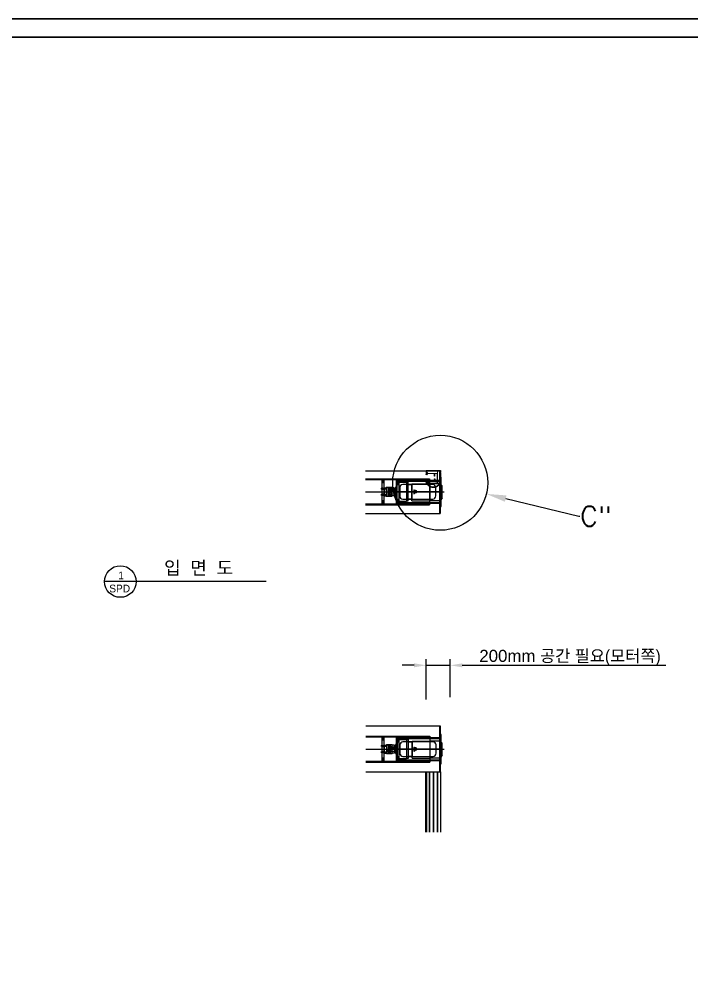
# Model space of a CAD drawing. Header units: millimetres. Extents: x 150937 to 394412, y 327166 to 584759.
# Drawn here: x 228268 to 233849, y 386253 to 394115 of the extents above; entities that cross this region are included whole.
import ezdxf
from ezdxf import colors
from ezdxf.entities.mleader import LeaderData, LeaderLine
from ezdxf.enums import TextEntityAlignment as Align
from ezdxf.math import Vec2, Vec3

# ---------------------------------------------------------------- set-up
doc = ezdxf.new("R2010")
doc.units = ezdxf.units.MM
doc.linetypes.add('CENTER', pattern=[50.8, 31.75, -6.35, 6.35, -6.35])
doc.linetypes.add('CENTER2', pattern=[28.575, 19.05, -3.175, 3.175, -3.175])
for name, color, linetype in [('1', 2, 'CENTER2'), ('3', 3, 'Continuous'), ('CEN', 1, 'CENTER')]:
    doc.layers.add(name, color=color, linetype=linetype)
doc.layers.add('4윤곽선', color=5, linetype='Continuous', lineweight=70)
doc.layers.add('지시선문자', color=40, linetype='Continuous', lineweight=20)
doc.layers.add('LINE', color=7, linetype='Continuous', lineweight=20, plot=False)
doc.styles.add('ROMANS', font='romans.shx')
doc.styles.get("Standard").update_dxf_attribs({"font": 'arial.ttf'})
doc.styles.add('굴림', font='')
doc.styles.get('굴림').set_extended_font_data('Gulim')
doc.dimstyles.new('ISO-25', dxfattribs={"dimtxt": 2.5, "dimasz": 2.5, "dimexe": 1.25, "dimexo": 0.625, "dimtad": 1, "dimtxsty": 'Standard', "dimcen": 2.5, "dimadec": 0, "dimazin": 0, "dimtfac": 1, "dimtmove": 0, "dimatfit": 3, "dimfxl": 0, "dimarcsym": 0})

# ---------------------------------------------------------------- blocks, each defined once
blk = doc.blocks.new('BM6')
for p, q in [((7.5, 40.2), (20, 40.2)), ((7.5, 40.2), (7.5, 38.6)), ((7.5, 38.6), (20, 38.6)), ((8, 43.4), (8, 40.2)), ((9.3, 44.2), (18.1, 44.2)), ((10.7, 43.4), (10.7, 40.2)), ((10.7, 38.6), (10.7, 10.2)), ((10.7, 33.6), (16.7, 33.6)), ((10.7, 10.2), (16.7, 10.2)), ((11.7, 9.2), (10.7, 10.2)), ((11.7, 9.2), (15.7, 9.2)), ((15.7, 9.2), (16.7, 10.2)), ((16.7, 43.4), (16.7, 40.2)), ((16.7, 38.6), (16.7, 10.2)), ((19.5, 43.4), (19.5, 40.2)), ((20, 40.2), (20, 38.6))]:
    blk.add_line(p, q)
for centre, radius, start, end in [((9.3, 42.6), 1.59, 30, 150), ((13.7, 38.1), 6.07, 60.35636, 119.64364), ((18.1, 42.6), 1.59, 30, 150)]:
    blk.add_arc(centre, radius, start, end)
at = {"layer": '1'}
for p, q in [((11.3, 33.6), (10.7, 34.5)), ((11.3, 33.6), (11.3, 9.6)), ((16.2, 33.6), (16.7, 34.5)), ((16.2, 33.6), (16.2, 9.6))]:
    blk.add_line(p, q, dxfattribs=at)
at = {"layer": 'CEN'}
blk.add_line((13.7, 46.8), (13.7, 8.4), dxfattribs=at)
blk = doc.blocks.new('motorcase_c2')
for p, q in [((-481.7, -101), (-481.7, 101)), ((-481.7, 101), (-465.7, 101)), ((-477.7, 81), (-477.7, 101)), ((-473.7, 78.4), (-477.7, 81)), ((-469.7, 81), (-477.7, 81)), ((-473.7, 105.6), (-473.7, 70.5)), ((-469.7, 81), (-473.7, 78.4)), ((-469.7, 81), (-469.7, 101)), ((-465.7, -101), (-465.7, 101)), ((-365, 95), (-365, -95)), ((0, 95), (-365, 95)), ((-365, 95), (0, 95)), ((-359, 89), (-359, -89)), ((-359, 89), (0, 89)), ((-359, 80), (-359, -80)), ((-343, 80), (-359, 80)), ((-343, 80), (-343, -80)), ((0, 122.5), (0, -122.5)), ((8, 122.5), (0, 122.5)), ((8, -122.5), (8, 122.5)), ((-465.7, 19), (-481.7, 19)), ((-465.7, 33), (-446.4, 33)), ((-465.7, 33), (-465.7, -33)), ((-465.7, 0), (-373.7, 0)), ((-446.4, 39), (-446.4, -39)), ((-446.4, 39), (-433.7, 39)), ((-445.4, 0), (33.3, 0)), ((-433.7, 39), (-433.7, 24.9)), ((-433.7, 39), (-431.9, 39)), ((-433.7, 24.9), (-413.8, 24.9)), ((-433.7, 5.2), (-433.7, -30.7)), ((-433.7, 5.2), (-413.8, 5.2)), ((-433, 19), (-433, -16)), ((-433, 19), (-388, 19)), ((-433, 16), (-377.8, 16)), ((-433, 11), (-383, 11)), ((-433, 5), (-411, 5)), ((-433, 4), (-401, 4)), ((-431.9, 30.8), (-431.9, 39)), ((-431.9, 39), (-399.3, 39)), ((-412, 30.8), (-431.9, 30.8)), ((-302.9, 0), (-423.1, 0)), ((-413.8, 24.9), (-413.8, 5.2)), ((-412, -5.2), (-412, 30.8)), ((-411, 5), (-411, 0)), ((-411, 0), (-411, -5)), ((-401, 4), (-401, 0)), ((-401, 4), (-398.7, 0)), ((-401, -4), (-398.7, 0)), ((-401, 0), (-401, -4)), ((-399.3, -39), (-399.3, 39)), ((-380, 33), (-399.3, 33)), ((-380, 33), (-399.3, 33)), ((-388, 19), (-388, 16)), ((-388, 16), (-388, 11)), ((-383, 16), (-383, 11)), ((-380, 33), (-380, -33)), ((-380, 33), (-380, -33)), ((-380, 0), (-380, 32.1)), ((-375, 0), (-380, 0)), ((-375, 19), (-375, -19)), ((-375, 19), (-371, 19)), ((-375, 17.9), (-375, 16.4)), ((-363, 50), (-371, 34.4)), ((-371, 34.4), (-371, -34.4)), ((-371, 19), (-371, -19)), ((-5, 0), (-365, 0)), ((-363.1, 67.2), (-340, 67.2)), ((-363, 55), (-363, -55)), ((-363, 55), (-359, 55)), ((-359, 72.7), (-343, 72.7)), ((-359, 61.7), (-343, 61.7)), ((-343, 78.5), (-280, 78.5)), ((-335, 35), (-335, -35)), ((-185, 60), (-310, 60)), ((-280, 78.5), (-280, -78.5)), ((-280, 78.5), (-280, -78.5)), ((-280, 78.5), (-266.8, 78.5)), ((-266.8, 78.5), (-266.8, -78.5)), ((-266.8, 61.2), (-234, 60)), ((-234.2, 60), (-234, 60)), ((-83, 64), (-234, 64)), ((-234, -76), (-234, 64)), ((-234, 60), (-234, -60)), ((-218.2, 17), (-218.2, -17)), ((-218.2, 17), (-215, 17)), ((-215, 17), (-215, -17)), ((-204, 10), (-215, 10)), ((-60, 60), (-185, 60)), ((-83, -76), (-83, 66)), ((2, 66), (-83, 66)), ((-35, -35), (-35, 35)), ((2, -74), (2, 66)), ((16, 50), (2, 66)), ((16, -50), (16, 50)), ((-465.7, -19), (-481.7, -19)), ((-477.7, -81), (-473.7, -78.4)), ((-473.7, -105.6), (-473.7, -70.4)), ((-473.7, -78.4), (-469.7, -81)), ((-465.7, -33), (-446.4, -33)), ((-465.7, -33), (-446.4, -33)), ((-413.8, -39), (-446.4, -39)), ((-433.7, -30.7), (-413.8, -30.7)), ((-433, -4), (-401, -4)), ((-433, -5), (-411, -5)), ((-433, -16), (-377.8, -16)), ((-431.9, -24.8), (-431.9, -5.2)), ((-412, -5.2), (-431.9, -5.2)), ((-412, -24.8), (-431.9, -24.8)), ((-413.8, -30.7), (-413.8, -39)), ((-412, -39), (-412, -24.8)), ((-399.3, -39), (-412, -39)), ((-380, -33), (-399.3, -33)), ((-371, -19), (-375, -19)), ((-371, -34.4), (-363, -50)), ((-359, -55), (-363, -55)), ((-362.3, -67.1), (-340.3, -67.1)), ((-359, -61.6), (-343, -61.6)), ((-359, -72.6), (-343, -72.6)), ((-343, -78.5), (-280, -78.5)), ((-310, -60), (-60, -60)), ((-266.8, -78.5), (-280, -78.5)), ((-234, -60), (-266.8, -61.1)), ((-234, -60), (-234.2, -60)), ((-234, -76), (-83, -76)), ((-218.2, -17), (-215, -17)), ((-204, -10), (-215, -10)), ((2, -74), (-83, -74)), ((16, -50), (2, -74)), ((-465.7, -101), (-481.7, -101)), ((-477.7, -81), (-469.7, -81)), ((-477.7, -81), (-477.7, -100.9)), ((-469.7, -81), (-469.7, -100.9)), ((-365, -95), (0, -95)), ((-359, -80), (-343, -80)), ((-359, -89), (0, -89)), ((0, -122.5), (8, -122.5))]:
    blk.add_line(p, q)
for centre, radius, start, end in [((-377, 17.9), 2, 247.668, 270), ((-377, 17.9), 2, 270, 0), ((-310, 35), 25, 90, 180), ((-204, 0), 10, 270, 90), ((-60, 35), 25, 0, 90), ((-377, -17.8), 2, 90, 112.332), ((-377, -17.8), 2, 0, 90), ((-310, -35), 25, 180, 270), ((-318.6, -56.2), 0.2, 90, 180), ((-60, -35), 25, 270, 0)]:
    blk.add_arc(centre, radius, start, end)
blk.add_point((-433, 0))
at = {"rotation": 90}
blk.add_blockref('BM6', (-443.1, 12.8), dxfattribs=at)
at = {"xscale": -1, "rotation": 90}
blk.add_blockref('BM6', (-443.1, -12.7), dxfattribs=at)
blk = doc.blocks.new('c2drumright')
for p, q in [((-501.7, 382.9), (117.1, 382.9)), ((112.1, 382.9), (112.1, 0)), ((117.1, 382.9), (117.1, 0)), ((-501.7, 297), (30.1, 297)), ((-501.7, 290), (30.1, 290)), ((30.1, 297), (30.1, 81)), ((112.1, 297), (117.1, 297)), ((112.1, 290), (117.1, 290)), ((-501.7, 189), (117.1, 189)), ((-501.7, 189), (117.1, 189)), ((-501.7, 88), (30.1, 88)), ((-501.7, 81), (30.1, 81)), ((112.1, 88), (117.1, 88)), ((112.1, 81), (117.1, 81)), ((-501.7, 0), (117.1, 0)), ((117.1, 0), (120.1, 0)), ((0, 0), (0, -500)), ((120, 0), (120, -500)), ((120.1, 0), (120.1, -500))]:
    blk.add_line(p, q)
at = {"color": 7, "linetype": 'Continuous', "lineweight": 25}
for p, q in [((-1.7, -500), (-1.7, 0)), ((-1.7, -500), (-1.7, 0)), ((3.5, -500), (3.5, 0)), ((3.8, 0), (3.8, -500)), ((24.9, 0), (24.9, -500)), ((25.8, 0), (25.8, -500)), ((27, 0), (27, -500)), ((28.3, 0), (28.3, -500)), ((28.3, 0), (28.3, -500)), ((28.8, 0), (28.8, -500)), ((57.7, 0), (57.7, -500)), ((58.5, 0), (58.5, -500)), ((59.2, 0), (59.2, -500)), ((60.8, 0), (60.8, -500)), ((61.5, 0), (61.5, -500)), ((62.3, 0), (62.3, -500)), ((91.4, 0), (91.4, -500)), ((91.9, 0), (91.9, -500)), ((91.9, 0), (91.9, -500)), ((93.3, 0), (93.3, -500)), ((94.5, 0), (94.5, -500)), ((95.3, 0), (95.3, -500)), ((120.1, 0), (120.1, -500))]:
    blk.add_line(p, q, dxfattribs=at)
blk.add_blockref('motorcase_c2', (117.1, 188.9))
blk = doc.blocks.new('eeee')
for p, q in [((8549.5, 2800.8), (8548.7, 2801.9)), ((8614.7, 2769), (8614.7, 2788.5)), ((8617.7, 2769), (8617.7, 2788.5)), ((8614.7, 2744), (8614.7, 2725)), ((8617.7, 2744), (8617.7, 2725))]:
    blk.add_line(p, q)
for centre, radius, start, end in [((8602.9, 2777.2), 60, 155.68243, 175.50169), ((8604.7, 2777), 60, 156.89231, 165.89513), ((8547, 2791.5), 0.5, 165.89513, 270), ((8548.5, 2801.8), 0.3, 34.84521, 155.68243), ((8549.3, 2800.6), 0.3, 336.89231, 34.84521), ((8615.2, 2769), 0.5, 180, 270), ((8617.2, 2769), 0.5, 270, 0), ((8614.2, 2725), 0.5, 270, 0), ((8615.2, 2744), 0.5, 90, 180), ((8617.2, 2744), 0.5, 0, 90), ((8618.2, 2725), 0.5, 180, 270)]:
    blk.add_arc(centre, radius, start, end)
at = {"layer": 'LINE'}
for p, q in [((8545.7, 2780.9), (8543.5, 2781.3)), ((8545.9, 2788.4), (8544.8, 2783.1)), ((8545.2, 2782.5), (8546, 2782.3)), ((8552.4, 2787.6), (8546.5, 2788.8)), ((8547, 2791), (8553.2, 2791)), ((8552.3, 2779.5), (8550.1, 2780)), ((8550.4, 2781.4), (8551.1, 2781.3)), ((8551.7, 2781.7), (8552.8, 2787)), ((8554.7, 2788.1), (8552.9, 2779.9)), ((8553.3, 2791), (8613.3, 2791)), ((8613.3, 2788.5), (8555.2, 2788.5)), ((8624.7, 2791), (8613.3, 2791)), ((8613.3, 2788.5), (8614.7, 2788.5)), ((8617.2, 2768.5), (8615.2, 2768.5)), ((8617.7, 2788.5), (8631.5, 2788.5)), ((8630.7, 2791), (8624.7, 2791)), ((8638.9, 2796.9), (8631, 2791.1)), ((8631.8, 2788.6), (8636.4, 2792)), ((8637.2, 2791.6), (8637.2, 2727.5)), ((8639.2, 2756.7), (8639.7, 2757.2)), ((8639.7, 2756.2), (8639.2, 2756.7)), ((8639.7, 2757.2), (8639.7, 2796.5)), ((8639.7, 2711.5), (8639.7, 2756.2)), ((8543.1, 2731.1), (8544.7, 2722)), ((8545.7, 2732.1), (8543.5, 2731.7)), ((8544.7, 2717.7), (8544.7, 2722)), ((8545.9, 2724.5), (8544.8, 2729.9)), ((8545.2, 2730.5), (8546, 2730.6)), ((8552.2, 2717.2), (8545.2, 2717.2)), ((8552.4, 2725.3), (8546.5, 2724.1)), ((8546.7, 2721.5), (8546.7, 2719.7)), ((8547.2, 2722), (8553.3, 2722)), ((8547.2, 2719.2), (8552.2, 2719.2)), ((8552.3, 2733.5), (8550.1, 2733)), ((8550.4, 2731.5), (8551.1, 2731.7)), ((8551.7, 2731.3), (8552.8, 2725.9)), ((8554.7, 2724.9), (8552.9, 2733.1)), ((8553.3, 2722), (8613.3, 2722)), ((8613.3, 2724.5), (8555.2, 2724.5)), ((8614.2, 2724.5), (8613.3, 2724.5)), ((8613.3, 2722), (8635.7, 2722)), ((8617.2, 2744.5), (8615.2, 2744.5)), ((8634.2, 2724.5), (8618.2, 2724.5)), ((8637.7, 2720), (8637.7, 2700.5)), ((8638.2, 2700), (8656.2, 2700)), ((8639.2, 2711), (8639.7, 2711.5)), ((8639.7, 2710.5), (8639.2, 2711)), ((8639.7, 2706.7), (8639.7, 2710.5)), ((8639.7, 2704), (8639.7, 2706.7)), ((8648.2, 2702), (8641.7, 2702)), ((8648.7, 2701.5), (8648.2, 2702)), ((8649.2, 2702), (8648.7, 2701.5)), ((8656.2, 2702), (8649.2, 2702)), ((8656.7, 2700.5), (8656.7, 2701.5))]:
    blk.add_line(p, q, dxfattribs=at)
for centre, radius, start, end in [((8543.6, 2781.8), 0.5, 168.46195, 258.46195), ((8545.3, 2783), 0.5, 168.46195, 258.46195), ((8545.8, 2781.6), 0.75, 258.46195, 78.46195), ((8546.4, 2788.3), 0.5, 78.56999, 168.56999), ((8550.2, 2780.7), 0.75, 78.46195, 258.46195), ((8551.2, 2781.8), 0.5, 258.46195, 348.46195), ((8552.4, 2780), 0.5, 258.46195, 348.46195), ((8552.3, 2787.2), 0.5, 348.56999, 78.56999), ((8555.2, 2788), 0.5, 90, 180), ((8630.7, 2791.5), 0.5, 270, 306.40877), ((8631.5, 2789), 0.5, 270, 306.40877), ((8636.7, 2791.6), 0.5, 0, 126.40877), ((8639.2, 2796.5), 0.5, 0, 126.40877), ((8543.6, 2731.2), 0.5, 101.53805, 191.53805), ((8545.2, 2717.7), 0.5, 180, 270), ((8545.3, 2730), 0.5, 101.53805, 191.53805), ((8545.8, 2731.4), 0.75, 281.53805, 101.53805), ((8546.4, 2724.6), 0.5, 191.43001, 281.43001), ((8547.2, 2721.5), 0.5, 90, 180), ((8547.2, 2719.7), 0.5, 180, 270), ((8550.2, 2732.3), 0.75, 101.53805, 281.53805), ((8551.2, 2731.2), 0.5, 11.53805, 101.53805), ((8552.2, 2718.2), 1, 270, 90), ((8552.4, 2733), 0.5, 11.53805, 101.53805), ((8552.3, 2725.8), 0.5, 281.43001, 11.43001), ((8555.2, 2725), 0.5, 180, 270), ((8634.2, 2727.5), 3, 270, 0), ((8635.7, 2720), 2, 0, 90), ((8638.2, 2700.5), 0.5, 180, 270), ((8641.7, 2704), 2, 180, 270), ((8656.2, 2701.5), 0.5, 0, 90), ((8656.2, 2700.5), 0.5, 270, 0)]:
    blk.add_arc(centre, radius, start, end, dxfattribs=at)
blk = doc.blocks.new('dddd')
for p, q in [((8310.4, 2904.3), (8310.4, 2911.7)), ((8312.4, 2917.9), (8312.4, 2916.5)), ((8313.4, 2897), (8313.4, 2911.2)), ((8321.9, 2918.4), (8321.9, 2911.2)), ((8423.4, 2981.2), (8423.4, 2969.8)), ((8423.9, 2981.7), (8424.1, 2981.7)), ((8423.9, 2969.3), (8428.4, 2969.3)), ((8424.6, 2971), (8424.6, 2981.2)), ((8425.1, 2970.5), (8429.9, 2970.5)), ((8427.4, 2958.9), (8428.9, 2964.3)), ((8428.9, 2968.8), (8428.9, 2964.3)), ((8429.9, 2910.9), (8429.9, 2908.6)), ((8430.4, 2948.2), (8430.4, 2970)), ((8430.4, 2920), (8430.4, 2942.2)), ((8430.4, 2920), (8430.4, 2942.2)), ((8430.4, 2911.4), (8430.4, 2919)), ((8430.4, 2894), (8430.4, 2905.4))]:
    blk.add_line(p, q)
for centre, start, end in [((8423.9, 2981.2), 90, 180), ((8423.9, 2969.8), 180, 270), ((8424.1, 2981.2), 0, 90), ((8425.1, 2971), 180, 270), ((8428.4, 2968.8), 0, 90), ((8429.9, 2970), 0, 90)]:
    blk.add_arc(centre, 0.5, start, end)
at = {"layer": 'LINE'}
for p, q in [((8310.4, 2911.7), (8310.4, 2912.9)), ((8310.9, 2913.4), (8319.4, 2913.4)), ((8312.9, 2918.4), (8321.9, 2918.4)), ((8319.4, 2916), (8312.9, 2916)), ((8321.9, 2911.2), (8313.4, 2911.2)), ((8319.9, 2913.9), (8319.9, 2915.5)), ((8427.4, 2958.9), (8427.4, 2899.8)), ((8429.9, 2947.7), (8430.4, 2948.2)), ((8429.9, 2942.7), (8429.9, 2947.7)), ((8430.4, 2942.2), (8429.9, 2942.7)), ((8429.9, 2919.5), (8430.4, 2920)), ((8430.4, 2919), (8429.9, 2919.5)), ((8429.9, 2910.9), (8430.4, 2911.4)), ((8310.4, 2904.3), (8310.9, 2903.8)), ((8310.9, 2903.8), (8310.4, 2903.3)), ((8310.4, 2903.3), (8310.4, 2894)), ((8310.9, 2893.5), (8429.9, 2893.5)), ((8427.2, 2896.5), (8313.9, 2896.5)), ((8427.4, 2899.8), (8427.4, 2896.7)), ((8429.9, 2905.9), (8429.9, 2908.6)), ((8430.4, 2905.4), (8429.9, 2905.9))]:
    blk.add_line(p, q, dxfattribs=at)
for centre, radius, start, end in [((8310.9, 2912.9), 0.5, 90, 180), ((8312.9, 2917.9), 0.5, 90, 180), ((8312.9, 2916.5), 0.5, 180, 270), ((8319.4, 2915.5), 0.5, 0, 90), ((8319.4, 2913.9), 0.5, 270, 0), ((8310.9, 2894), 0.5, 180, 270), ((8313.9, 2897), 0.5, 180, 270), ((8427.2, 2896.7), 0.2, 270, 0), ((8429.9, 2894), 0.5, 270, 0)]:
    blk.add_arc(centre, radius, start, end, dxfattribs=at)
blk = doc.blocks.new('wewwww')
for p, q in [((8430.4, 3632.5), (8429.7, 3632.1)), ((8430.4, 3632.5), (8431.1, 3633)), ((8462.7, 3641.9), (8461.9, 3641.9)), ((8462.7, 3641.9), (8463.5, 3641.9)), ((8495.3, 3632.3), (8494.7, 3632.8)), ((8495.3, 3632.3), (8496, 3631.9)), ((8405.3, 3595.7), (8422.9, 3595.7)), ((8407.8, 3605.5), (8406.5, 3607.3)), ((8407.8, 3605.5), (8406.5, 3607.3)), ((8409.1, 3605.5), (8407.8, 3607.3)), ((8424.7, 3596.8), (8422.9, 3595.7)), ((8424.7, 3598), (8423, 3596.9)), ((8483.2, 3595.7), (8482.4, 3596.7)), ((8483.6, 3597.1), (8483, 3597.9)), ((8483.2, 3595.7), (8488.7, 3595.7)), ((8516.9, 3589.4), (8516.9, 3582.2)), ((8521.6, 3589.9), (8517.4, 3589.9)), ((8517.4, 3581.7), (8517.4, 3581.7)), ((8517.9, 3588.2), (8517.9, 3582.2)), ((8522.4, 3588.7), (8518.4, 3588.7)), ((8521.6, 3595.7), (8521.6, 3589.9)), ((8522.9, 3595.7), (8522.9, 3589.2))]:
    blk.add_line(p, q)
for centre, radius, start, end in [((8462.7, 3581.7), 61.8, 124.59403, 155.48101), ((8462.7, 3581.7), 60.6, 125.22288, 146.03703), ((8428.2, 3631.7), 1, 56.96812, 124.59403), ((8428.3, 3630.3), 1, 69.77191, 125.24163), ((8429.6, 3633.8), 2.75, 249.74797, 355.12592), ((8436.6, 3649), 18.3, 244.52345, 247.77929), ((8432.1, 3634.1), 1, 120.28248, 187.90839), ((8412.8, 3633.9), 18.3, 357.10018, 0.35084), ((8462.7, 3581.7), 61.8, 92.15711, 120.28248), ((8433.3, 3633.5), 1, 119.57795, 175.11291), ((8462.7, 3581.7), 60.6, 92.87017, 119.60566), ((8459.7, 3641.1), 1, 37.31104, 92.87017), ((8460.4, 3642.4), 1, 24.5312, 92.15711), ((8462.7, 3643.4), 2.75, 217.31104, 322.689), ((8476.8, 3652.5), 18.3, 212.08652, 215.34237), ((8448.6, 3652.5), 18.3, 324.66325, 327.91392), ((8465, 3642.4), 1, 87.84556, 155.47147), ((8465.7, 3641.1), 1, 87.12987, 142.689), ((8462.7, 3581.7), 61.8, 59.36694, 87.84556), ((8462.7, 3581.7), 60.6, 60.03574, 87.12987), ((8492.4, 3633.3), 1, 4.52088, 60.08), ((8496.2, 3633.6), 2.75, 184.52088, 289.89883), ((8493.7, 3633.9), 1, 351.74103, 59.36694), ((8512.9, 3633.6), 18.3, 179.29636, 182.5522), ((8489.2, 3648.9), 18.3, 291.87309, 295.12375), ((8497.5, 3631.5), 1, 55.05539, 122.6813), ((8497.4, 3630.1), 1, 54.3397, 109.89883), ((8462.7, 3581.7), 60.6, 33.96134, 54.38408), ((8462.7, 3581.7), 61.8, 13.1262, 55.05539), ((8462.7, 3581.7), 59.7, 156.77302, 165.82216), ((8462.7, 3581.7), 59.7, 156.77302, 165.82216), ((8405.3, 3596.2), 0.5, 165.82216, 270), ((8462.7, 3581.7), 58.5, 156.20194, 164.29469), ((8406.9, 3597.4), 0.5, 164.29469, 270), ((8462.7, 3581.7), 60.6, 148.13991, 154.95487), ((8407.6, 3605.3), 0.3, 336.77302, 35.86892), ((8408.9, 3605.3), 0.268, 331.29916, 37.65448), ((8411.7, 3613.4), 0.5, 53.59123, 148.13991), ((8412.9, 3615.2), 0.5, 146.03703, 233.59118), ((8422.9, 3597.2), 0.3, 270, 302.70783), ((8424.9, 3597.8), 0.3, 90, 122.70783), ((8424.9, 3596.6), 0.3, 90, 122.70783), ((8482, 3596.4), 0.5, 38.19719, 90), ((8482.6, 3597.6), 0.5, 38.19719, 90), ((8484, 3597.4), 0.5, 218.19719, 270), ((8512.5, 3615.2), 0.5, 306.40877, 33.96134), ((8513.7, 3613.4), 0.5, 31.85849, 126.40877), ((8462.7, 3581.7), 60.6, 13.3911, 31.85849), ((8517.4, 3589.4), 0.5, 90, 180), ((8517.4, 3582.2), 0.5, 180, 270), ((8517.4, 3582.2), 0.5, 270, 0), ((8518.4, 3588.2), 0.5, 90, 180), ((8522.4, 3589.2), 0.5, 270, 0)]:
    blk.add_arc(centre, radius, start, end)
at = {"layer": 'LINE'}
for p, q in [((8406.9, 3596.9), (8411.3, 3596.9)), ((8411.3, 3596.9), (8422.9, 3596.9)), ((8412, 3613.8), (8432.6, 3598.6)), ((8412.6, 3614.8), (8435.2, 3598.2)), ((8424.9, 3598.1), (8432.4, 3598.1)), ((8424.9, 3596.9), (8471.3, 3596.9)), ((8435.5, 3598.1), (8471.3, 3598.1)), ((8482.6, 3598.1), (8471.3, 3598.1)), ((8482, 3596.9), (8471.3, 3596.9)), ((8488.5, 3596.9), (8484, 3596.9)), ((8512.8, 3614.8), (8488.5, 3596.9)), ((8513.4, 3613.8), (8489, 3595.8))]:
    blk.add_line(p, q, dxfattribs=at)
for centre, radius, start, end in [((8432.4, 3598.4), 0.3, 270, 53.59123), ((8435.5, 3598.6), 0.5, 233.59123, 270), ((8435.4, 3598.4), 0.3, 233.59123, 270), ((8488.7, 3596.2), 0.5, 270, 306.40877)]:
    blk.add_arc(centre, radius, start, end, dxfattribs=at)
blk = doc.blocks.new('C-2 UP RIGHT')
for p, q in [((-503, 0), (115.8, 0)), ((-503, -1.6), (110.8, -1.6)), ((-503, -67), (28.8, -67)), ((-503, -74), (28.8, -74)), ((28.8, -67), (28.8, -283)), ((110.8, 0), (110.8, -354.9)), ((110.8, -67), (115.8, -67)), ((110.8, -74), (115.8, -74)), ((115.8, 0), (115.8, -354.9)), ((-503, -175), (115.8, -175)), ((-503, -276), (28.8, -276)), ((-503, -283), (28.8, -283)), ((110.8, -276), (115.8, -276)), ((110.8, -283), (115.8, -283)), ((-503, -354.9), (115.8, -354.9))]:
    blk.add_line(p, q)
at = {"xscale": -1, "rotation": 180}
for name, p in [('dddd', (-8310.4, 2896.5)), ('eeee', (-8544.7, 2699.9)), ('wewwww', (-8402.7, 3504.6))]:
    blk.add_blockref(name, p, dxfattribs=at)
blk.add_blockref('motorcase_c2', (115.8, -175))
blk = doc.blocks.new('C-2 BASE')
at = {"layer": '4윤곽선', "lineweight": 35}
blk.add_line((20750, 14600), (250, 14600), dxfattribs=at)
blk.add_lwpolyline([(20900, 100), (100, 100), (100, 14750), (20900, 14750)], close=True, dxfattribs=at)
blk = doc.blocks.new('*D120')
at = {"color": 161, "lineweight": -2, "transparency": 16777216}
for p, q in [((-100, 884.4), (-200, 884.4)), ((0, 600), (0, 934.4)), ((0, 884.4), (200, 884.4)), ((200, 618.8), (200, 934.4)), ((300, 884.4), (1989.6, 884.4))]:
    blk.add_line(p, q, dxfattribs=at)
at = {"color": 161, "transparency": 16777216}
for points in [[(-100, 901.1), (-100, 867.8), (0, 884.4)], [(300, 901.1), (300, 867.8), (200, 884.4)]]:
    blk.add_solid(points, dxfattribs=at)
at = {"color": 6, "transparency": 16777216, "insert": (1194.8, 948), "char_height": 100, "attachment_point": 5}
blk.add_mtext('200mm {\\fGulim|b0|i0|c129|p50;공간 필요(모터쪽)}', dxfattribs=at)
blk = doc.blocks.new('text front')
blk.add_line((1342.3, 0), (0, 0))
blk.add_circle((131.1, 0), 131.1)
at = {"layer": '3', "style": '굴림'}
blk.add_text('입  면  도 ', height=110, dxfattribs=at).set_placement((494.9, 58.6))
for s, height, p in [('1', 64.2, (138.6, 50.9)), ('SPD', 64.17, (126.3, -58.1))]:
    blk.add_text(s, height=height, dxfattribs=at).set_placement(p, align=Align.MIDDLE_CENTER)
blk = doc.blocks.new('치수선_motor_space_c2')
dim = blk.add_linear_dim(base=(200, 884.4), p1=(0, 0), p2=(200, 18.8), angle=180, text='<>mm {\\fGulim|b0|i0|c129|p50;공간 필요(모터쪽)}', dimstyle='ISO-25', override={"dimtxt": 100, "dimasz": 100, "dimexe": 50, "dimexo": 600, "dimdec": 0, "dimclrd": 161, "dimclre": 161, "dimclrt": 6})
dim.commit()
dim.dimension.update_dxf_attribs({"geometry": '*D120', "text_midpoint": (1194.8, 948)})
blk = doc.blocks.new('arrow_C')
blk.add_circle((0, 0), 394.4)
at = {"layer": '지시선문자'}
ml = blk.add_multileader_mtext('Standard', dxfattribs=at)
ml.set_content('C"', color=256, style='ROMANS')
ml.set_leader_properties(color=1)
ml.build(insert=Vec2(0, 0))
ml.multileader.update_dxf_attribs({"arrow_head_size": 165})
ctx = ml.context
ctx.base_point, ctx.char_height, ctx.arrow_head_size, ctx.landing_gap_size, ctx.plane_origin = Vec3(1158, -278.5), 165, 165, 3.3, Vec3(-813.1, 1867.3)
notes = []
notes.append((ctx, [(1, (1, 1, 0), (1150, -278.5), (1, 0), 8, [(0, [(383.3, -92.8)], 0, [])])]))
ctx.mtext.insert, ctx.mtext.flow_direction = Vec3(1161.3, -196), 5
for ctx, leaders in notes:
    for number, flags, end, landing, length, lines in leaders:
        leader = LeaderData()
        leader.index, (leader.has_last_leader_line, leader.has_dogleg_vector, leader.attachment_direction) = number, flags
        leader.last_leader_point, leader.dogleg_vector, leader.dogleg_length = Vec3(end), Vec3(landing), length
        for number, points, colour, breaks in lines:
            line = LeaderLine()
            line.index, line.vertices, line.color, line.breaks = number, Vec3.list(points), colors.encode_raw_color(colour), breaks
            leader.lines.append(line)
        ctx.leaders.append(leader)

msp = doc.modelspace()

# ---------------------------------------------------------------- block references
for name, p in [('C-2 BASE', (222149.559, 379365.127)), ('arrow_C', (231766.559, 390265.127)), ('C-2 UP RIGHT', (231649.559, 390365.127)), ('text front', (228978.559, 389445.127)), ('치수선_motor_space_c2', (231649.559, 387865.127)), ('c2drumright', (231649.559, 387865.127))]:
    msp.add_blockref(name, p)

doc.saveas('drawing.dxf')
